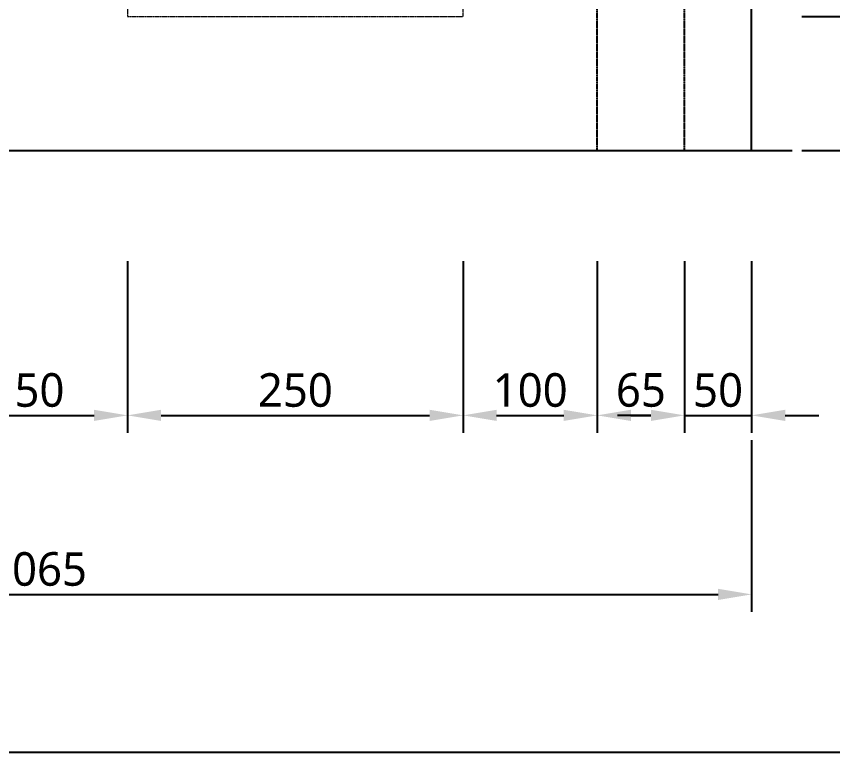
# Model space of a CAD drawing. Header units: millimetres. Extents: x -9013 to 516, y -36629 to 6082.
# Drawn here: x -4212 to -3604, y -133 to 416 of the extents above; entities that cross this region are included whole.
import ezdxf

# ---------------------------------------------------------------- set-up
doc = ezdxf.new("R2010")
doc.units = ezdxf.units.MM
doc.header["$LTSCALE"] = 0.05
doc.linetypes.add('CENTER2', pattern=[28.575, 19.05, -3.175, 3.175, -3.175])
doc.layers.get('0').update_dxf_attribs({"lineweight": 18})
doc.layers.get('Defpoints').update_dxf_attribs({"color": 140, "lineweight": 18})
for name, color, linetype in [('1CO', 4, 'Continuous'), ('2CONC', 4, 'Continuous'), ('HWAT___5CS', 3, 'CENTER2')]:
    doc.layers.add(name, color=color, linetype=linetype)
doc.layers.add('G-Anno-Std-Cntr', color=1, linetype='CENTER2', lineweight=18)
doc.styles.add('trebuchet_MS', font='trebuc.ttf')
doc.dimstyles.new('MGP', dxfattribs={"dimtxt": 2.5, "dimasz": 2.5, "dimexe": 1.25, "dimexo": 0.625, "dimtad": 1, "dimdec": 0, "dimtxsty": 'trebuchet_MS', "dimcen": 2.5, "dimclrt": 7, "dimadec": 0, "dimazin": 0, "dimtfac": 1, "dimtdec": 0, "dimtmove": 0, "dimatfit": 3, "dimfxl": 1.148294, "dimfxlon": 1, "dimarcsym": 2})

# ---------------------------------------------------------------- blocks, each defined once
blk = doc.blocks.new('*D239')
at = {"color": 0, "lineweight": -2, "transparency": 16777216}
for p, q in [((-4729.46, 99.93), (-4729.46, -27.9)), ((-3664.46, 99.93), (-3664.46, -27.9)), ((-4704.46, -14.9), (-3689.46, -14.9))]:
    blk.add_line(p, q, dxfattribs=at)
at = {"color": 0, "transparency": 16777216}
for points in [[(-4704.46, -10.74), (-4704.46, -19.07), (-4729.46, -14.9)], [(-3689.46, -10.74), (-3689.46, -19.07), (-3664.46, -14.9)]]:
    blk.add_solid(points, dxfattribs=at)
at = {"layer": 'Defpoints', "color": 0, "transparency": 16777216}
for p in [(-4729.46, 370.12), (-3664.46, 341.17), (-3664.46, -14.9)]:
    blk.add_point(p, dxfattribs=at)
at = {"color": 7, "transparency": 16777216, "insert": (-4196.96, 3.86), "char_height": 25, "attachment_point": 5, "style": 'trebuchet_MS'}
blk.add_mtext('1065', dxfattribs=at)
blk = doc.blocks.new('*D243')
at = {"color": 0, "lineweight": -2, "transparency": 16777216}
for p, q in [((-3626.99, 415.56), (-3499.16, 415.56)), ((-3512.16, 390.56), (-3512.16, 340.56)), ((-3626.99, 315.56), (-3499.16, 315.56))]:
    blk.add_line(p, q, dxfattribs=at)
at = {"color": 0, "transparency": 16777216}
for points in [[(-3516.33, 390.56), (-3508, 390.56), (-3512.16, 415.56)], [(-3516.33, 340.56), (-3508, 340.56), (-3512.16, 315.56)]]:
    blk.add_solid(points, dxfattribs=at)
at = {"layer": 'Defpoints', "color": 0, "transparency": 16777216}
for p in [(-3784.79, 415.56), (-3784.79, 315.56), (-3512.16, 315.56)]:
    blk.add_point(p, dxfattribs=at)
at = {"color": 7, "transparency": 16777216, "insert": (-3530.88, 365.56), "char_height": 25, "attachment_point": 5, "rotation": 90, "style": 'trebuchet_MS'}
blk.add_mtext('100', dxfattribs=at)
blk = doc.blocks.new('*D244')
at = {"color": 0, "lineweight": -2, "transparency": 16777216}
for p, q in [((-3626.99, 865.56), (-3499.16, 865.56)), ((-3512.16, 440.56), (-3512.16, 840.56)), ((-3626.99, 415.56), (-3499.16, 415.56))]:
    blk.add_line(p, q, dxfattribs=at)
at = {"color": 0, "transparency": 16777216}
for points in [[(-3516.33, 840.56), (-3508, 840.56), (-3512.16, 865.56)], [(-3516.33, 440.56), (-3508, 440.56), (-3512.16, 415.56)]]:
    blk.add_solid(points, dxfattribs=at)
at = {"layer": 'Defpoints', "color": 0, "transparency": 16777216}
for p in [(-3784.79, 865.56), (-3512.16, 865.56), (-3784.79, 415.56)]:
    blk.add_point(p, dxfattribs=at)
at = {"color": 7, "transparency": 16777216, "insert": (-3530.88, 640.56), "char_height": 25, "attachment_point": 5, "rotation": 90, "style": 'trebuchet_MS'}
blk.add_mtext('450', dxfattribs=at)
blk = doc.blocks.new('*D249')
at = {"color": 0, "lineweight": -2, "transparency": 16777216}
for p, q in [((-3475.48, 2165.56), (-3347.65, 2165.56)), ((-3360.65, 2140.56), (-3360.65, 340.56)), ((-3475.48, 315.56), (-3347.65, 315.56))]:
    blk.add_line(p, q, dxfattribs=at)
at = {"color": 0, "transparency": 16777216}
for points in [[(-3364.82, 2140.56), (-3356.48, 2140.56), (-3360.65, 2165.56)], [(-3364.82, 340.56), (-3356.48, 340.56), (-3360.65, 315.56)]]:
    blk.add_solid(points, dxfattribs=at)
at = {"layer": 'Defpoints', "color": 0, "transparency": 16777216}
for p in [(-4024, 2165.56), (-3728.33, 315.56), (-3360.65, 315.56)]:
    blk.add_point(p, dxfattribs=at)
at = {"color": 7, "transparency": 16777216, "insert": (-3379.37, 1240.56), "char_height": 25, "attachment_point": 5, "rotation": 90, "style": 'trebuchet_MS'}
blk.add_mtext('1850', dxfattribs=at)
blk = doc.blocks.new('*D254')
at = {"color": 0, "lineweight": -2, "transparency": 16777216}
for p, q in [((-4129.46, 233.25), (-4129.46, 105.42)), ((-4279.46, 221.22), (-4279.46, 105.42)), ((-4254.46, 118.42), (-4154.46, 118.42))]:
    blk.add_line(p, q, dxfattribs=at)
at = {"color": 0, "transparency": 16777216}
for points in [[(-4254.46, 122.59), (-4254.46, 114.26), (-4279.46, 118.42)], [(-4154.46, 122.59), (-4154.46, 114.26), (-4129.46, 118.42)]]:
    blk.add_solid(points, dxfattribs=at)
at = {"layer": 'Defpoints', "color": 0, "transparency": 16777216}
for p in [(-4129.46, 415.56), (-4279.46, 227.22), (-4129.46, 118.42)]:
    blk.add_point(p, dxfattribs=at)
at = {"color": 7, "transparency": 16777216, "insert": (-4204.46, 137.14), "char_height": 25, "attachment_point": 5, "style": 'trebuchet_MS'}
blk.add_mtext('150', dxfattribs=at)
blk = doc.blocks.new('*D255')
at = {"color": 0, "lineweight": -2, "transparency": 16777216}
for p, q in [((-4129.46, 233.25), (-4129.46, 105.42)), ((-3879.46, 233.25), (-3879.46, 105.42)), ((-4104.46, 118.42), (-3904.46, 118.42))]:
    blk.add_line(p, q, dxfattribs=at)
at = {"color": 0, "transparency": 16777216}
for points in [[(-4104.46, 122.59), (-4104.46, 114.26), (-4129.46, 118.42)], [(-3904.46, 122.59), (-3904.46, 114.26), (-3879.46, 118.42)]]:
    blk.add_solid(points, dxfattribs=at)
at = {"layer": 'Defpoints', "color": 0, "transparency": 16777216}
for p in [(-4129.46, 415.56), (-3879.46, 415.56), (-3879.46, 118.42)]:
    blk.add_point(p, dxfattribs=at)
at = {"color": 7, "transparency": 16777216, "insert": (-4004.46, 137.14), "char_height": 25, "attachment_point": 5, "style": 'trebuchet_MS'}
blk.add_mtext('250', dxfattribs=at)
blk = doc.blocks.new('*D256')
at = {"color": 0, "lineweight": -2, "transparency": 16777216}
for p, q in [((-3879.46, 233.25), (-3879.46, 105.42)), ((-3779.46, 233.25), (-3779.46, 105.42)), ((-3854.46, 118.42), (-3804.46, 118.42))]:
    blk.add_line(p, q, dxfattribs=at)
at = {"color": 0, "transparency": 16777216}
for points in [[(-3854.46, 122.59), (-3854.46, 114.26), (-3879.46, 118.42)], [(-3804.46, 122.59), (-3804.46, 114.26), (-3779.46, 118.42)]]:
    blk.add_solid(points, dxfattribs=at)
at = {"layer": 'Defpoints', "color": 0, "transparency": 16777216}
for p in [(-3879.46, 415.56), (-3779.46, 392.38), (-3779.46, 118.42)]:
    blk.add_point(p, dxfattribs=at)
at = {"color": 7, "transparency": 16777216, "insert": (-3829.46, 137.14), "char_height": 25, "attachment_point": 5, "style": 'trebuchet_MS'}
blk.add_mtext('100', dxfattribs=at)
blk = doc.blocks.new('*D257')
at = {"color": 0, "lineweight": -2, "transparency": 16777216}
for p, q in [((-3779.46, 233.25), (-3779.46, 105.42)), ((-3714.46, 233.25), (-3714.46, 105.42)), ((-3754.46, 118.42), (-3739.46, 118.42))]:
    blk.add_line(p, q, dxfattribs=at)
at = {"color": 0, "transparency": 16777216}
for points in [[(-3754.46, 122.59), (-3754.46, 114.26), (-3779.46, 118.42)], [(-3739.46, 122.59), (-3739.46, 114.26), (-3714.46, 118.42)]]:
    blk.add_solid(points, dxfattribs=at)
at = {"layer": 'Defpoints', "color": 0, "transparency": 16777216}
for p in [(-3779.46, 355.41), (-3714.46, 355.41), (-3714.46, 118.42)]:
    blk.add_point(p, dxfattribs=at)
at = {"color": 7, "transparency": 16777216, "insert": (-3746.96, 137.18), "char_height": 25, "attachment_point": 5, "style": 'trebuchet_MS'}
blk.add_mtext('65', dxfattribs=at)
blk = doc.blocks.new('*D258')
at = {"color": 0, "lineweight": -2, "transparency": 16777216}
for p, q in [((-3714.46, 233.25), (-3714.46, 105.42)), ((-3664.46, 233.25), (-3664.46, 105.42)), ((-3739.46, 118.42), (-3764.46, 118.42)), ((-3714.46, 118.42), (-3664.46, 118.42)), ((-3639.46, 118.42), (-3614.46, 118.42))]:
    blk.add_line(p, q, dxfattribs=at)
at = {"color": 0, "transparency": 16777216}
for points in [[(-3739.46, 122.59), (-3739.46, 114.26), (-3714.46, 118.42)], [(-3639.46, 122.59), (-3639.46, 114.26), (-3664.46, 118.42)]]:
    blk.add_solid(points, dxfattribs=at)
at = {"layer": 'Defpoints', "color": 0, "transparency": 16777216}
for p in [(-3714.46, 355.41), (-3664.46, 355.41), (-3664.46, 118.42)]:
    blk.add_point(p, dxfattribs=at)
at = {"color": 7, "transparency": 16777216, "insert": (-3689.46, 137.14), "char_height": 25, "attachment_point": 5, "style": 'trebuchet_MS'}
blk.add_mtext('50', dxfattribs=at)

msp = doc.modelspace()

# ---------------------------------------------------------------- linework, layer by layer
at = {"layer": '1CO'}
msp.add_line((-3664.46, 315.56), (-3664.46, 2165.56), dxfattribs=at)
at = {"layer": '2CONC', "lineweight": -3}
msp.add_line((-4729.46, 315.56), (-3634.16, 315.56), dxfattribs=at)
msp.add_lwpolyline([(-5380.06, 6082.29), (-966.19, 6082.29), (-966.19, -132.75), (-5380.06, -132.75)], close=True, dxfattribs=at)
at = {"layer": 'G-Anno-Std-Cntr'}
msp.add_lwpolyline([(-4129.46, 415.56), (-3879.46, 415.56), (-3879.46, 865.56), (-4129.46, 865.56)], close=True, dxfattribs=at)
at = {"layer": 'HWAT___5CS', "color": 2}
for p, q in [((-3779.46, 315.56), (-3779.46, 2165.56)), ((-3714.46, 315.56), (-3714.46, 2165.56))]:
    msp.add_line(p, q, dxfattribs=at)

# ---------------------------------------------------------------- dimensions: what is measured, and where the dimension line sits
for base, p1, p2, picture, middle in [((-3360.65, 315.56), (-4024, 2165.56), (-3728.33, 315.56), '*D249', (-3379.37, 1240.56)), ((-3512.16, 865.56), (-3784.79, 415.56), (-3784.79, 865.56), '*D244', (-3530.88, 640.56)), ((-3512.16, 315.56), (-3784.79, 415.56), (-3784.79, 315.56), '*D243', (-3530.88, 365.56))]:
    dim = msp.add_linear_dim(base=base, p1=p1, p2=p2, angle=90, dimstyle='MGP', override={"dimscale": 100, "dimtxt": 0.25, "dimasz": 0.25, "dimexe": 0.13, "dimexo": 0.06, "dimgap": 0.06, "dimarcsym": 1})
    dim.commit()
    dim.dimension.update_dxf_attribs({"geometry": picture, "text_midpoint": middle})
for base, p1, p2, picture, middle in [((-4129.46, 118.42), (-4279.46, 227.22), (-4129.46, 415.56), '*D254', (-4204.46, 137.14)), ((-3879.46, 118.42), (-4129.46, 415.56), (-3879.46, 415.56), '*D255', (-4004.46, 137.14)), ((-3779.46, 118.42), (-3879.46, 415.56), (-3779.46, 392.38), '*D256', (-3829.46, 137.14)), ((-3664.46, -14.9), (-4729.46, 370.12), (-3664.46, 341.17), '*D239', (-4196.96, 3.86)), ((-3714.46, 118.42), (-3779.46, 355.41), (-3714.46, 355.41), '*D257', (-3746.96, 137.18)), ((-3664.46, 118.42), (-3714.46, 355.41), (-3664.46, 355.41), '*D258', (-3689.46, 137.14))]:
    dim = msp.add_linear_dim(base=base, p1=p1, p2=p2, dimstyle='MGP', override={"dimscale": 100, "dimtxt": 0.25, "dimasz": 0.25, "dimexe": 0.13, "dimexo": 0.06, "dimgap": 0.06, "dimarcsym": 1})
    dim.commit()
    dim.dimension.update_dxf_attribs({"geometry": picture, "text_midpoint": middle})

doc.saveas('drawing.dxf')
